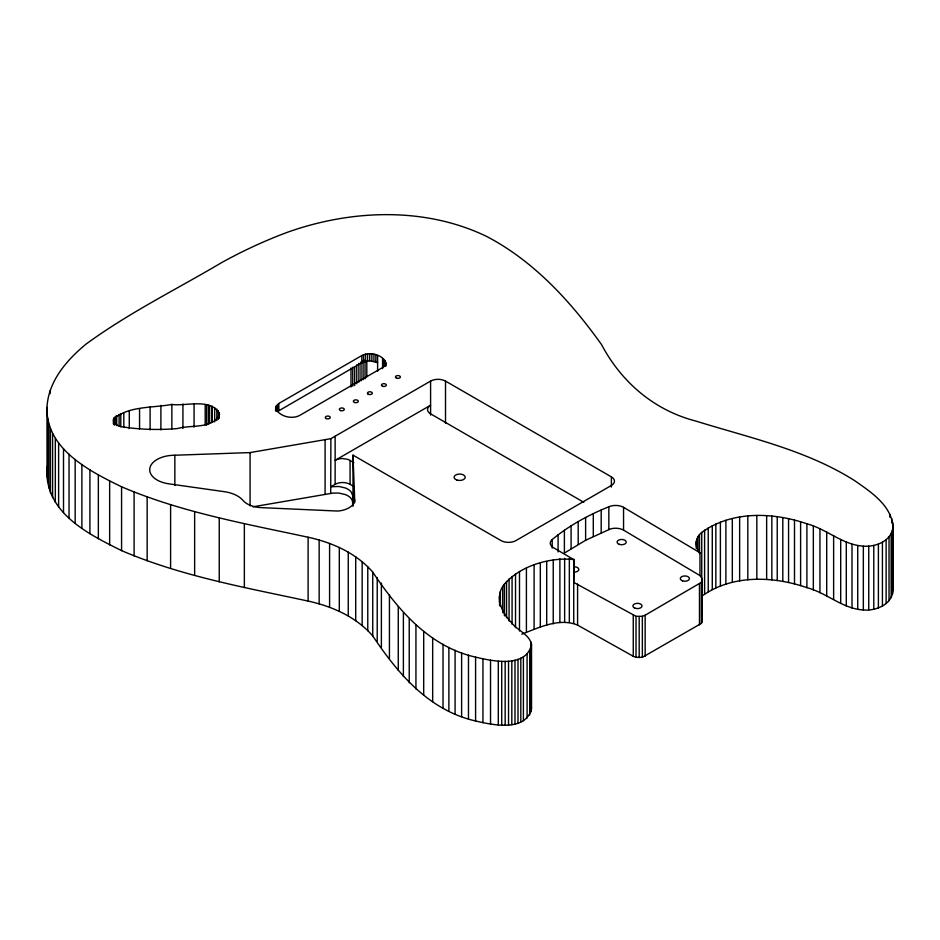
<?xml version="1.0" encoding="UTF-8"?>
<svg xmlns="http://www.w3.org/2000/svg" width="940" height="940" viewBox="0 0 940 940"><rect width="100%" height="100%" fill="white"/><g stroke="black" fill="none" stroke-linecap="round" stroke-linejoin="round"><path stroke-width="1.41" d="M574.152 559.335L573.729 582.377L636.016 616.311L642.349 616.288L645.145 615.218L701.334 582.365L702.262 578.876L699.971 575.562L699.971 552.755L623.549 507.318A11.174 6.451 0 0 0 610.06 506.296C589.321 514.521 569.452 525.296 552.203 539.525A11.186 6.463 0 0 0 553.966 547.985L573.729 559.582C549.794 556.844 517.646 566.35 502.7 586.454C494.898 598.862 502.548 613.702 511.783 622.891C517.529 630.74 529.514 634.265 531.535 644.534L531.535 708.372C526.106 732.319 492.443 724.952 475.593 720.98C428.934 710.37 398.149 673.874 372.745 635.945C356.284 616.922 332.267 606.359 308.109 601.071C245.234 587.535 181.044 576.091 121.577 550.617C90.91 535.365 50.231 515.602 47.071 476.78L47 407.373C48.234 381.335 66.717 360.079 85.881 344.228C128.58 312.961 176.356 289.414 221.793 262.519C242.861 250.886 264.751 240.722 287.311 232.321C350.914 209.643 424.316 206.553 486.215 236.222C533.732 260.874 570.874 301.599 601.588 344.674C621.434 382.169 654.181 410.275 695.553 420.979C749.721 437.805 806.52 450.002 855 480.88C870.922 492.031 891.308 505.297 893 526.576L893 590.414C892.107 604.632 875.81 611.082 863.343 609.99C842.51 608.697 826.648 592.858 806.896 587.641C773.091 575.973 731.766 574.457 701.745 596.265L701.745 532.428C731.766 510.62 773.091 512.135 806.896 523.803C826.648 529.02 842.51 544.859 863.343 546.152C875.81 547.245 892.107 540.794 893 526.576M47.482 465.653L47.071 476.78M531.535 644.534C526.106 668.481 492.443 661.114 475.593 657.142C428.934 646.532 398.149 610.036 372.745 572.107C356.284 553.084 332.267 542.521 308.109 537.234C245.234 523.697 181.044 512.253 121.577 486.779C89.535 471.21 45.813 448.991 47 407.373M701.745 532.428C695.341 537.198 694.108 547.033 699.971 552.755M113.611 418.935C112.483 423.588 118.099 426.278 121.871 426.784C140.201 429.639 158.872 430.132 177.355 428.57C190.397 424.563 213.075 429.451 219.584 414.352C211.782 397.456 186.332 406.468 171.856 404.435C153.161 408.019 128.486 405.774 113.611 418.935L113.564 424.175M275.561 410.886L275.761 406.809L278.828 403.471L361.806 355.567C369.878 351.102 386.434 355.038 385.846 365.895M385.846 362.993L385.024 365.425L382.58 367.564L299.601 415.468C291.729 419.663 278.921 416.444 275.561 408.042M521.794 634.195C538.937 627.591 559.277 617.545 577.583 625.1L633.255 656.284L636.016 657.342L642.349 657.33L701.334 623.396L702.274 621.692L702.262 578.876M375.213 361.289L377.61 362.676L369.714 360.784L361.806 362.676L277.394 411.603L277.394 404.482M699.971 575.562L623.549 530.113A11.174 6.451 0 0 0 610.06 529.091L585.62 540.277L564.388 553.084L564.388 530.289M611.376 476.862A10.552 6.098 0 0 1 611.376 485.475L515.931 540.582A10.552 6.098 0 0 1 501.008 540.582L352.994 455.125L354.686 499.845A19.576 11.303 0 0 1 337.683 511.055L261.731 507.659A22.349 12.902 0 0 1 243.096 500.538L241.78 499.163A27.965 16.145 0 0 0 224.695 491.726L168.342 483.759A25.133 14.511 0 0 1 149.93 467.85A25.133 14.511 0 0 1 174.852 455.23L250.075 452.587L330.88 438.663L430.591 381.099A10.552 6.098 0 0 1 445.513 381.099L611.376 476.862L611.376 487.061M353.863 486.509L350.068 484.312A10.552 6.098 0 0 0 335.134 484.312L330.88 486.767L338.905 486.462L345.368 487.989A16.732 9.659 0 0 1 351.043 491.761L352.7 495.404L352.994 503.241M252.966 506.813L332.819 493.112L338.905 493.065L345.368 494.593A16.732 9.659 0 0 1 351.043 498.365L352.43 500.762L352.853 505.932M353.863 462.527L347.882 459.366L342.606 458.544A10.552 6.098 0 0 0 335.134 460.33L430.591 405.222A10.552 6.098 0 0 0 430.591 413.847L583.787 502.289M531.029 706.011L531.535 708.372M893 590.414L892.741 522.652M702.262 619.918L702.274 621.692M892.459 530.266L892.459 594.104M891.707 518.528L891.707 522.875M891.144 533.697L891.144 597.535M889.875 514.215L889.875 517.118M889.029 536.857L889.029 600.695M886.126 539.713L886.126 603.55M882.425 542.251L882.425 606.089M878.395 544.107L878.395 607.945M873.789 545.4L873.789 609.238M868.736 546.093L868.736 609.931M863.343 546.152L863.343 609.99M857.727 545.541L857.727 609.379M852.004 544.248L852.004 608.086M846.294 542.216L846.294 606.053M840.701 539.442L840.701 603.28M833.627 535.518L833.627 599.356M826.707 532.016L826.707 595.854M819.939 528.914L819.939 592.752M813.335 526.177L813.335 590.014M806.896 523.803L806.896 587.641M800.61 521.759L800.61 585.596M794.5 520.043L794.5 583.881M788.566 518.633L788.566 582.471M782.809 517.494L782.809 581.331M777.239 516.636L777.239 580.473M771.846 516.013L771.846 579.851M766.652 515.625L766.652 579.463M756.829 515.461L756.829 579.298M747.817 515.99L747.817 579.827M739.639 517.082L739.639 580.92M732.319 518.563L732.319 582.401M725.891 520.313L725.891 584.151M720.393 522.17L720.393 586.008M715.845 524.003L715.845 587.841M712.285 525.648L712.285 589.486M708.231 527.81L708.231 591.648M704.612 530.125L704.612 593.962M701.334 582.365L701.334 623.396M699.536 534.696L699.536 553.554M699.477 583.846L699.477 624.889M697.927 536.928L697.927 549.994M696.857 539.102L696.857 547.809M696.258 541.205L696.258 548.455M645.145 615.218L645.145 656.249M642.349 616.288L642.349 657.33M639.188 616.652L639.188 657.695M636.016 616.311L636.016 657.342M633.255 615.254L633.255 656.284M623.549 507.318L623.549 530.113M608.838 506.766L608.838 529.561M601.189 509.974L601.189 532.769M593.293 513.604L593.293 536.399M585.62 517.47L585.62 540.277M578.194 521.571L578.194 544.366M577.583 584.057L577.583 625.1M573.729 559.582L573.729 623.42M571.085 525.86L571.085 548.654M569.335 558.56L569.335 622.398M564.635 558.254L564.635 622.092M559.888 558.712L559.888 622.55M558.09 534.848L558.09 551.945M553.237 560.029L553.237 623.866M552.203 539.525L552.203 548.079M546.704 561.533L546.704 625.37M540.324 563.236L540.324 627.074M534.096 565.128L534.096 628.966M531.029 642.173L531.229 711.756M529.725 651.15L529.725 714.988M527.093 654.146L527.093 717.984M526.412 568.042L526.412 631.88M523.404 656.778L523.404 720.616M520.819 658.106L520.819 721.943M519.491 571.52L519.491 631.01M517.999 659.222L517.999 723.06M515.531 573.964L515.531 627.65M514.991 660.127L514.991 723.965M512.077 576.432L512.077 624.313M511.818 660.808L511.818 724.646M509.081 578.923L509.081 620.999M508.528 661.266L508.528 725.104M506.543 581.425L506.543 617.698M505.156 661.502L505.156 725.339M504.416 583.94L504.416 615.865M502.7 586.454L502.7 612.575M501.737 661.49L501.737 725.327M500.386 591.483L500.386 605.995M499.61 601.353L499.61 605.701M499.422 596.465L499.422 602.27M498.306 661.231L498.306 725.069M490.539 660.197L490.539 724.035M482.96 658.823L482.96 722.66M475.593 657.142L475.593 720.98M468.473 655.145L468.473 718.982M461.622 652.854L461.622 716.691M455.078 650.269L455.078 714.106M448.873 647.413L448.873 711.251M445.513 381.099L445.513 423.376M443.022 644.276L443.022 708.114M432.67 637.884L432.67 701.722M430.591 381.099L430.591 415.104M423.693 631.516L423.693 695.353M415.938 625.182L415.938 689.02M409.229 618.92L409.229 682.757M403.389 612.716L403.389 676.553M398.266 606.582L398.266 670.432M389.43 594.62L389.43 658.458M385.647 361.759L385.647 366.118M385.036 360.572L385.036 366.365M384.002 359.444L384.002 366.694M382.58 358.434L382.58 368.586M381.382 583.094L381.382 646.932M377.61 355.567L377.61 371.406M377.222 577.524L377.222 641.362M375.859 354.744L375.859 361.853M373.92 354.157L373.92 361.265M372.745 572.107L372.745 635.945M371.84 353.793L371.84 360.901M369.714 353.675L369.714 360.784M367.775 566.844L367.775 630.681M367.575 353.793L367.575 360.901M366.8 360.796L366.8 376.799M365.507 354.157L365.507 361.265M365.037 359.973L365.037 378.879M363.557 354.744L363.557 361.853M363.087 360.831L363.087 379.737M362.159 561.756L362.159 625.593M361.806 355.567L361.806 362.676M361.019 361.923L361.019 380.841M358.892 363.263L358.892 382.18M356.754 364.838L356.754 383.755M355.708 556.844L355.708 620.682M354.686 366.647L354.686 385.565M354.686 499.845L354.686 502.724M352.994 455.125L352.994 505.885M352.747 367.246L352.747 386.152M352.7 495.404L352.7 502.019M350.996 368.069L350.996 386.986M350.068 460.33L350.068 484.312M348.258 552.121L348.258 615.959M339.316 547.491L339.316 611.329M335.134 436.207L335.134 484.312M330.88 438.663L330.704 493.43M329.588 543.438L329.588 607.275M325.087 439.662L325.087 494.381M319.154 540.006L319.154 603.844M308.109 537.234L308.109 601.071M278.828 403.471L278.828 410.58M276.372 405.61L276.372 411.297M275.761 406.809L275.761 409.652M250.075 452.587L250.075 505.861M244.353 523.674L244.353 587.512M219.279 412.507L219.279 418.265M219.232 517.987L219.232 581.825M218.362 410.71L218.362 419.346M216.823 409.029L216.823 420.544M214.672 407.514L214.672 421.907M212.264 406.374L212.264 422.213M212.052 406.268L212.052 422.107M209.608 405.528L209.608 422.812M208.527 405.281L208.527 423.999M206.671 404.964L206.671 425.127M205.19 404.776L205.19 424.927M194.639 511.619L194.639 575.456M194.063 404.13L194.063 427.16M182.924 404.012L182.924 428.499M174.852 455.23L174.852 485.463M171.856 404.435L171.856 428.922M170.598 504.604L170.598 568.442M160.893 405.387L160.893 429.862M150.106 406.856L150.106 429.897M147.157 496.931L147.157 560.769M139.555 408.829L139.555 428.993M134.091 492.078L134.091 555.916M129.274 411.321L129.274 428.593M123.822 412.954L123.822 427.359M121.577 486.779L121.577 550.617M120.79 413.894L120.79 426.854M119.121 414.399L119.121 425.926M116.713 415.504L116.713 425.585M115.937 416.056L115.937 424.704M114.938 416.925L114.938 424.116M114.351 417.572L114.351 424.774M114.269 417.666L114.269 424.868M113.505 419.557L113.505 423.881M109.651 481.057L109.651 544.894M98.348 474.923L98.348 538.761M89.911 469.824L89.911 533.662M81.886 464.501L81.886 528.339M75.165 459.484L75.165 523.322M69.031 454.22L69.031 518.058M63.509 448.733L63.509 512.57M58.621 443.046L58.621 506.883M55.319 438.451L55.319 502.289M52.593 433.74L52.593 497.577M50.431 428.934L50.431 492.772M50.09 390.781L50.09 393.684M48.856 424.046L48.856 487.884M47.681 418.5L47.681 482.338M574.234 566.82A4.571 2.644 0 0 1 578.817 569.464A4.571 2.644 0 0 1 574.234 572.107M619.366 544.378A4.571 2.644 0 0 0 626.228 542.086A4.571 2.644 0 0 0 619.366 539.807A4.571 2.644 0 0 0 619.366 544.378M682.581 580.873A4.571 2.644 0 0 0 689.443 578.594A4.571 2.644 0 0 0 682.581 576.302A4.571 2.644 0 0 0 682.581 580.873M635.17 608.25A4.571 2.644 0 0 0 642.032 605.959A4.571 2.644 0 0 0 635.17 603.68A4.571 2.644 0 0 0 635.17 608.25M340.586 410.604A2.468 1.422 0 0 0 344.275 409.37A2.468 1.422 0 0 0 340.586 408.136A2.468 1.422 0 0 0 340.586 410.604M354.603 402.508A2.468 1.422 0 0 0 358.305 401.274A2.468 1.422 0 0 0 354.603 400.041A2.468 1.422 0 0 0 354.603 402.508M382.662 386.305A2.468 1.422 0 0 0 386.352 385.071A2.468 1.422 0 0 0 382.662 383.849A2.468 1.422 0 0 0 382.662 386.305M368.128 394.177A2.468 1.422 0 0 0 372.24 393.543A2.468 1.422 0 0 0 369.232 391.804A2.468 1.422 0 0 0 368.128 394.177M326.051 418.476A2.468 1.422 0 0 0 330.163 417.842A2.468 1.422 0 0 0 327.155 416.091A2.468 1.422 0 0 0 326.051 418.476M456.887 480.035A5.57 3.208 0 0 0 465.23 477.25A5.57 3.208 0 0 0 456.887 474.465A5.57 3.208 0 0 0 456.887 480.035M396.692 378.209A2.468 1.422 0 0 0 400.381 376.975A2.468 1.422 0 0 0 396.692 375.741A2.468 1.422 0 0 0 396.692 378.209"/></g></svg>
